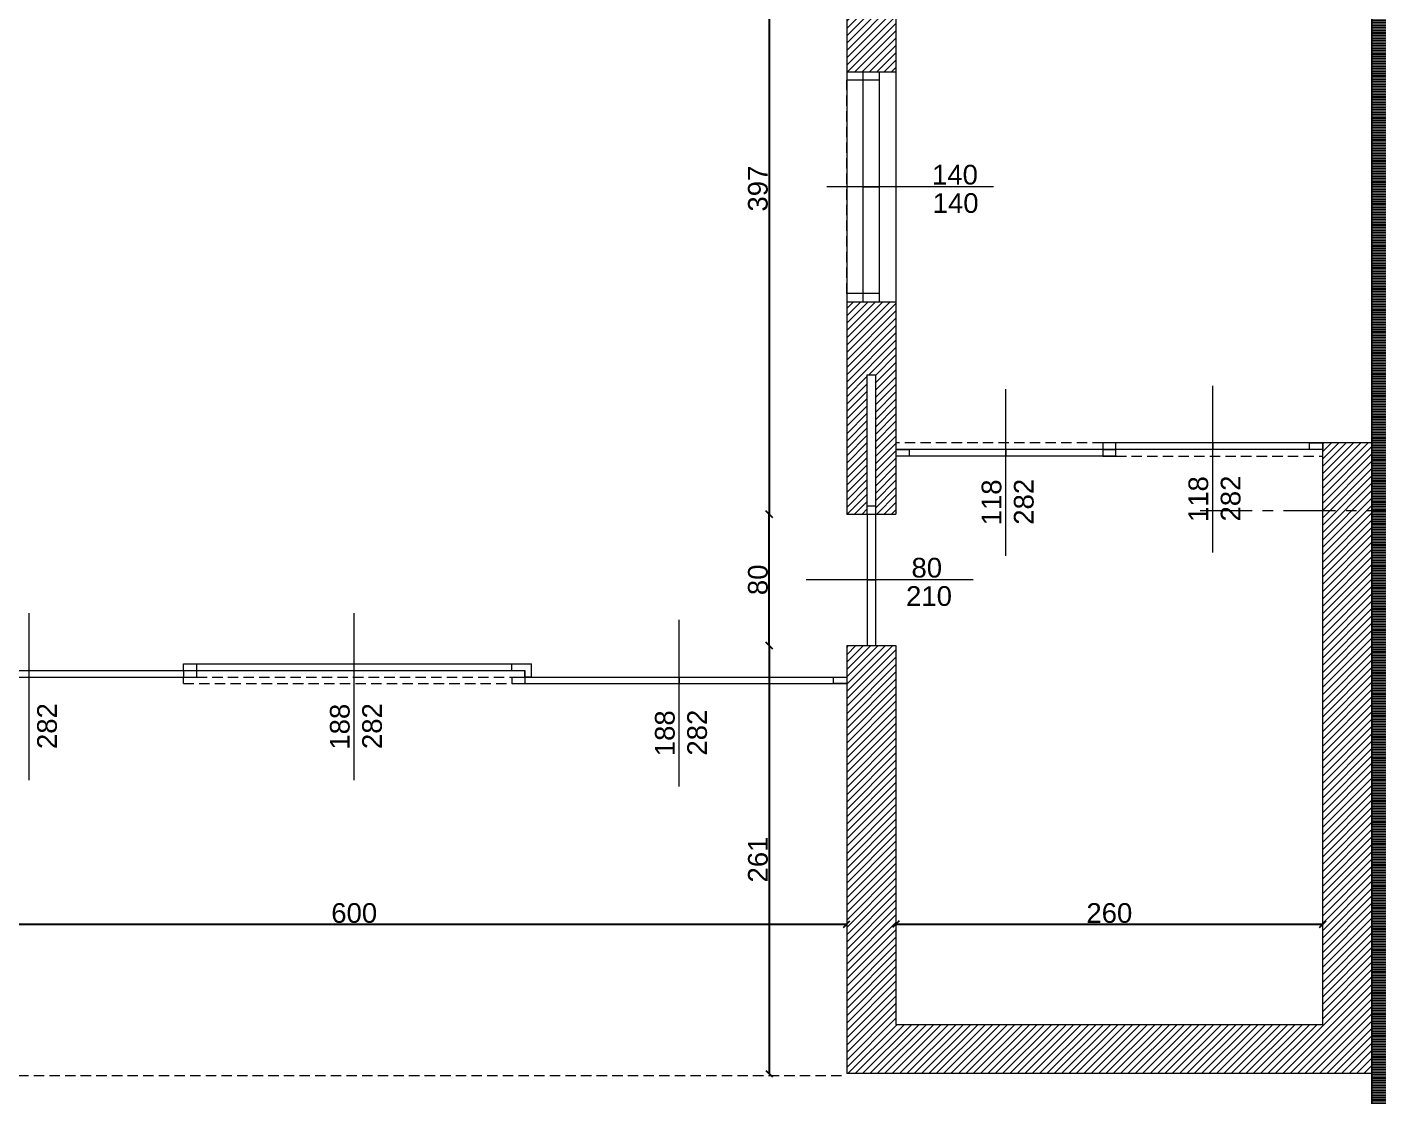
# Model space of a CAD drawing. Header units: millimetres. Extents: x 935 to 13922, y 3203 to 7816.
# Drawn here: x 1785 to 2608, y 6113 to 6764 of the extents above; entities that cross this region are included whole.
import ezdxf

# ---------------------------------------------------------------- set-up
doc = ezdxf.new("R2010")
doc.units = ezdxf.units.MM
doc.linetypes.add('CENTRO', pattern=[50.8, 31.75, -6.35, 6.35, -6.35])
doc.linetypes.add('TRATTEGGIATA2', pattern=[9.525, 6.35, -3.175])
doc.layers.get('0').update_dxf_attribs({"lineweight": 20})
doc.layers.get('Defpoints').update_dxf_attribs({"lineweight": 20})
for name, color, linetype, lineweight in [('binario finestra', 160, 'Continuous', 13), ('campiture', 253, 'Continuous', 0), ('finestre', 141, 'Continuous', 13), ('porte', 230, 'Continuous', 13), ('quote', 181, 'Continuous', 0), ('sezioni', 50, 'Continuous', 5)]:
    doc.layers.add(name, color=color, linetype=linetype, lineweight=lineweight)
doc.layers.add('VEGETAZIONE', color=7, linetype='Continuous', lineweight=5, true_color=0x387000)
doc.styles.get("Standard").update_dxf_attribs({"font": 'arial.ttf', "height": 12})
doc.dimstyles.new('Copia di ISO-25', dxfattribs={"dimtxt": 18, "dimasz": 4, "dimexe": 4, "dimexo": 300, "dimtad": 1, "dimdec": 0, "dimtxsty": 'Standard', "dimblk": 'OBLIQUE', "dimcen": 2.5, "dimse1": 1, "dimse2": 1, "dimadec": 0, "dimazin": 0, "dimtfac": 1, "dimtdec": 0, "dimtmove": 0, "dimatfit": 3, "dimfxl": 1, "dimfxlon": 1, "dimarcsym": 0})

# ---------------------------------------------------------------- blocks, each defined once
blk = doc.blocks.new('_Oblique')
at = {"color": 0, "linetype": 'ByBlock', "lineweight": -2}
blk.add_line((-0.5, -0.5), (0.5, 0.5), dxfattribs=at)
blk = doc.blocks.new('*D100')
at = {"layer": 'Defpoints', "color": 0, "lineweight": 15, "transparency": 16777216}
for p in [(2284.07, 6217.31), (1684.07, 6125.18), (2284.07, 6125.18)]:
    blk.add_point(p, dxfattribs=at)
at = {"layer": 'quote', "color": 0, "lineweight": -2, "transparency": 16777216}
blk.add_line((1684.07, 6217.31), (2284.07, 6217.31), dxfattribs=at)
at = {"layer": 'quote', "color": 0, "lineweight": -2, "transparency": 16777216, "xscale": 4, "yscale": 4, "zscale": 4, "rotation": 180}
blk.add_blockref('_Oblique', (1684.07, 6217.31), dxfattribs=at)
at = {"layer": 'quote', "color": 0, "lineweight": -2, "transparency": 16777216, "xscale": 4, "yscale": 4, "zscale": 4}
blk.add_blockref('_Oblique', (2284.07, 6217.31), dxfattribs=at)
at = {"layer": 'quote', "color": 0, "lineweight": 15, "transparency": 16777216, "insert": (1984.07, 6224.06), "char_height": 12, "attachment_point": 5}
blk.add_mtext('600', dxfattribs=at)
blk = doc.blocks.new('*D101')
at = {"layer": 'Defpoints', "color": 0, "lineweight": 15, "transparency": 16777216}
for p in [(2574.07, 6217.31), (2314.07, 6156.26), (2574.07, 6156.26)]:
    blk.add_point(p, dxfattribs=at)
at = {"layer": 'quote', "color": 0, "lineweight": -2, "transparency": 16777216}
blk.add_line((2314.07, 6217.31), (2574.07, 6217.31), dxfattribs=at)
at = {"layer": 'quote', "color": 0, "lineweight": -2, "transparency": 16777216, "xscale": 4, "yscale": 4, "zscale": 4, "rotation": 180}
blk.add_blockref('_Oblique', (2314.07, 6217.31), dxfattribs=at)
at = {"layer": 'quote', "color": 0, "lineweight": -2, "transparency": 16777216, "xscale": 4, "yscale": 4, "zscale": 4}
blk.add_blockref('_Oblique', (2574.07, 6217.31), dxfattribs=at)
at = {"layer": 'quote', "color": 0, "lineweight": 15, "transparency": 16777216, "insert": (2444.07, 6224.06), "char_height": 12, "attachment_point": 5}
blk.add_mtext('260', dxfattribs=at)
blk = doc.blocks.new('*D102')
at = {"layer": 'Defpoints', "color": 0, "lineweight": 15, "transparency": 16777216}
for p in [(2284.07, 6387.18), (2236.79, 6126.26), (2284.07, 6126.26)]:
    blk.add_point(p, dxfattribs=at)
at = {"layer": 'quote', "color": 0, "lineweight": -2, "transparency": 16777216}
blk.add_line((2236.79, 6387.18), (2236.79, 6126.26), dxfattribs=at)
at = {"layer": 'quote', "color": 0, "lineweight": -2, "transparency": 16777216, "xscale": 4, "yscale": 4, "zscale": 4}
for p, rotation in [((2236.79, 6387.18), 90), ((2236.79, 6126.26), 270)]:
    blk.add_blockref('_Oblique', p, dxfattribs=dict(at, rotation=rotation))
at = {"layer": 'quote', "color": 0, "lineweight": 15, "transparency": 16777216, "insert": (2230.04, 6256.72), "char_height": 12, "attachment_point": 5, "rotation": 90}
blk.add_mtext('261', dxfattribs=at)
blk = doc.blocks.new('*D103')
at = {"layer": 'Defpoints', "color": 0, "lineweight": 15, "transparency": 16777216}
for p in [(2236.79, 6467.18), (2284.07, 6467.18), (2284.07, 6387.18)]:
    blk.add_point(p, dxfattribs=at)
at = {"layer": 'quote', "color": 0, "lineweight": -2, "transparency": 16777216}
blk.add_line((2236.79, 6387.18), (2236.79, 6467.18), dxfattribs=at)
at = {"layer": 'quote', "color": 0, "lineweight": -2, "transparency": 16777216, "xscale": 4, "yscale": 4, "zscale": 4}
for p, rotation in [((2236.79, 6467.18), 90), ((2236.79, 6387.18), 270)]:
    blk.add_blockref('_Oblique', p, dxfattribs=dict(at, rotation=rotation))
at = {"layer": 'quote', "color": 0, "lineweight": 15, "transparency": 16777216, "insert": (2230.04, 6427.18), "char_height": 12, "attachment_point": 5, "rotation": 90}
blk.add_mtext('80', dxfattribs=at)
blk = doc.blocks.new('*D104')
at = {"layer": 'Defpoints', "color": 0, "lineweight": 15, "transparency": 16777216}
for p in [(2284.07, 6863.94), (2236.79, 6467.18), (2284.07, 6467.18)]:
    blk.add_point(p, dxfattribs=at)
at = {"layer": 'quote', "color": 0, "lineweight": -2, "transparency": 16777216}
blk.add_line((2236.79, 6863.94), (2236.79, 6467.18), dxfattribs=at)
at = {"layer": 'quote', "color": 0, "lineweight": -2, "transparency": 16777216, "xscale": 4, "yscale": 4, "zscale": 4}
for p, rotation in [((2236.79, 6863.94), 90), ((2236.79, 6467.18), 270)]:
    blk.add_blockref('_Oblique', p, dxfattribs=dict(at, rotation=rotation))
at = {"layer": 'quote', "color": 0, "lineweight": 15, "transparency": 16777216, "insert": (2230.03, 6665.56), "char_height": 12, "attachment_point": 5, "rotation": 90}
blk.add_mtext('397', dxfattribs=at)

msp = doc.modelspace()

# ---------------------------------------------------------------- hatches: boundary and pattern name
at = {"layer": 'campiture'}
h = msp.add_hatch(dxfattribs=at)
h.set_pattern_fill('_USER', color=256, pattern_type=0)
h.set_pattern_definition([(0, (0, 0), (0, 1), [])])
h.paths.add_polyline_path([(1224.07, 5771.18), (2604.07, 5771.18), (2604.07, 7313.95), (2054.07, 7313.95), (2054.07, 7343.95), (2634.07, 7343.95), (2634.07, 5741.18), (1194.07, 5741.18), (1194.07, 7343.95), (1923.65, 7343.95), (1923.65, 7313.95), (1224.07, 7313.95), (1224.07, 6125.18), (1684.07, 6125.18), (1684.07, 6125.18), (1224.07, 6125.18)])
h = msp.add_hatch(dxfattribs=at)
h.set_pattern_fill('ANSI31', color=256)
h.set_pattern_definition([(45, (-2270.9883, 2311.3952), (-2.245064, 2.245064), [])])
h.paths.add_polyline_path([(1654.07, 7006.04), (1654.07, 6836.04), (1684.07, 6836.04), (1684.07, 6863.94), (1745.81, 6863.94), (1745.81, 6893.94), (1683.93, 6893.94), (1683.93, 7036.04), (1374.07, 7036.04), (1374.07, 7006.04), (1378.07, 7006.04), (1378.07, 7006.04)])
h.paths.add_polyline_path([(1374.07, 6756.04), (1374.07, 6726.04), (1524, 6726.04), (1524.03, 6738.47), (1438.6, 6738.47), (1438.6, 6743.47), (1524.04, 6743.47), (1524.07, 6756.04)])
h.paths.add_polyline_path([(2054.07, 7073.94), (2054.07, 6893.94), (1835.81, 6893.94), (1835.81, 6863.94), (2054.07, 6863.94), (2144.02, 6863.94), (2144.02, 6893.94), (2084.54, 6893.94), (2084.54, 7043.94), (2169.9, 7043.94), (2169.9, 7073.94)])
h.paths.add_polyline_path([(2314.07, 7073.94), (2234.9, 7073.94), (2234.9, 7043.94), (2284.54, 7043.94), (2284.54, 6893.88), (2214.02, 6893.94), (2214.02, 6881.44), (2289.02, 6881.44), (2289.02, 6876.44), (2214.02, 6876.44), (2214.02, 6863.94), (2284.07, 6863.94), (2284.07, 6736.67), (2314.07, 6736.67), (2314.07, 6893.94)])
h.paths.add_polyline_path([(2314.07, 6596.67), (2284.07, 6596.67), (2284.07, 6467.18), (2296.57, 6467.18), (2296.57, 6552.18), (2301.57, 6552.18), (2301.57, 6467.18), (2314.07, 6467.18)])
h.paths.add_polyline_path([(2314.07, 6387.18), (2284.07, 6387.18), (2284.07, 6126.26), (2504.07, 6126.26), (2604.07, 6126.26), (2604.07, 6510.62), (2574.07, 6510.62), (2574.07, 6506.62), (2574.07, 6156.26), (2314.07, 6156.26)])
h.paths.add_polyline_path([(1654.07, 6185.94), (1654.07, 6155.18), (1254.07, 6155.18), (1254.07, 6509.18), (1224.07, 6509.18), (1224.07, 6125.18), (1684.07, 6125.18), (1684.07, 6185.94), (1684.07, 6387.18), (1654.07, 6387.18)])

# ---------------------------------------------------------------- linework, layer by layer
for p, q in [((2604.07, 5771.18), (2604.07, 7313.95)), ((2314.07, 6893.94), (2314.07, 6736.67)), ((2284.07, 6863.94), (2284.07, 6467.18)), ((2284.07, 6736.67), (2314.07, 6736.67)), ((2314.07, 6736.67), (2314.07, 6596.67)), ((2284.07, 6596.67), (2314.07, 6596.67)), ((2314.07, 6596.67), (2314.07, 6467.18)), ((2296.57, 6467.18), (2296.57, 6552.18)), ((2296.57, 6552.18), (2301.57, 6552.18)), ((2301.57, 6552.18), (2301.57, 6467.18)), ((2440.07, 6510.62), (2440.07, 6506.62)), ((2448.07, 6510.62), (2440.07, 6510.62)), ((2448.07, 6506.62), (2448.07, 6510.62)), ((2566.07, 6506.62), (2566.07, 6510.62)), ((2566.07, 6510.62), (2574.07, 6510.62)), ((2574.07, 6156.26), (2574.07, 6510.62)), ((2604.07, 6510.62), (2574.07, 6510.62)), ((2574.07, 6510.62), (2574.07, 6506.62)), ((2604.07, 6126.26), (2604.07, 6510.62)), ((2604.07, 6510.62), (2604.07, 6126.26)), ((2314.07, 6506.62), (2322.07, 6506.62)), ((2322.07, 6502.62), (2314.07, 6502.62)), ((2322.07, 6506.62), (2322.07, 6502.62)), ((2440.07, 6506.62), (2440.07, 6502.62)), ((2440.07, 6506.62), (2448.07, 6506.62)), ((2440.07, 6502.62), (2448.07, 6502.62)), ((2448.07, 6502.62), (2448.07, 6506.62)), ((2574.07, 6506.62), (2566.07, 6506.62)), ((2284.07, 6467.18), (2314.07, 6467.18)), ((2284.07, 6387.18), (2284.07, 6126.26)), ((2284.07, 6387.18), (2314.07, 6387.18)), ((2314.07, 6387.18), (2314.07, 6363.94)), ((2314.07, 6387.18), (2314.07, 6156.26)), ((1880.07, 6371.94), (1880.07, 6375.94)), ((1880.07, 6375.94), (1888.07, 6375.94)), ((1880.07, 6371.94), (1888.07, 6371.94)), ((1880.07, 6371.94), (1880.07, 6367.94)), ((1880.07, 6371.94), (1888.07, 6371.94)), ((1888.07, 6375.94), (1888.07, 6371.94)), ((1888.07, 6371.94), (1888.07, 6367.94)), ((2080.07, 6371.94), (2080.07, 6375.94)), ((2080.07, 6375.94), (2088.07, 6375.94)), ((2080.07, 6371.94), (2088.07, 6371.94)), ((2080.07, 6371.94), (2088.07, 6371.94)), ((2088.07, 6375.94), (2092.07, 6375.94)), ((2088.07, 6367.94), (2088.07, 6371.94)), ((2092.07, 6367.94), (2092.07, 6375.94)), ((1880.07, 6367.94), (1888.07, 6367.94)), ((2080.07, 6367.94), (2088.07, 6367.94)), ((2080.07, 6367.94), (2080.07, 6363.94)), ((2080.07, 6363.94), (2088.07, 6363.94)), ((2080.07, 6363.94), (2088.07, 6363.94)), ((2088.07, 6367.94), (2088.07, 6363.94)), ((2092.07, 6367.94), (2088.07, 6367.94)), ((2276.07, 6363.94), (2276.07, 6367.94)), ((2276.07, 6367.94), (2284.07, 6367.94)), ((2284.07, 6363.94), (2276.07, 6363.94)), ((2314.07, 6156.26), (2574.07, 6156.26))]:
    msp.add_line(p, q)
msp.add_lwpolyline([(2604.07, 6126.26), (2504.07, 6126.26), (2284.07, 6126.26)])
at = {"layer": 'binario finestra', "linetype": 'TRATTEGGIATA2'}
for p, q in [((2440.07, 6510.62), (2314.07, 6510.62)), ((2448.07, 6502.62), (2574.07, 6502.62)), ((2088.07, 6371.94), (2088.07, 6367.94)), ((1880.07, 6363.94), (1880.07, 6367.94)), ((1880.07, 6363.94), (2080.07, 6363.94)), ((1888.07, 6367.94), (2080.07, 6367.94))]:
    msp.add_line(p, q, dxfattribs=at)
at = {"layer": 'finestre'}
for p, q in [((2284.07, 6736.67), (2284.07, 6596.67)), ((2294.07, 6731.67), (2294.07, 6736.67)), ((2304.07, 6731.67), (2304.07, 6736.67)), ((2294.07, 6731.67), (2284.07, 6731.67)), ((2294.07, 6601.67), (2294.07, 6731.67)), ((2304.07, 6731.67), (2294.07, 6731.67)), ((2304.07, 6601.67), (2304.07, 6731.67)), ((2294.07, 6666.67), (2304.07, 6666.67)), ((2294.07, 6601.67), (2284.07, 6601.67)), ((2294.07, 6596.67), (2294.07, 6601.67)), ((2304.07, 6601.67), (2294.07, 6601.67)), ((2304.07, 6596.67), (2304.07, 6601.67)), ((2574.07, 6510.62), (2440.07, 6510.62)), ((2507.07, 6510.62), (2507.07, 6506.62)), ((2574.07, 6506.62), (2314.07, 6506.62)), ((2448.07, 6502.62), (2314.07, 6502.62)), ((2381.07, 6506.62), (2381.07, 6502.62)), ((1684.07, 6371.94), (2088.07, 6371.94)), ((1786.07, 6367.94), (1786.07, 6371.94)), ((1888.07, 6375.94), (2080.07, 6375.94)), ((1692.07, 6367.94), (1880.07, 6367.94)), ((2080.07, 6363.94), (2284.07, 6363.94)), ((2088.07, 6367.94), (2276.07, 6367.94)), ((2182.07, 6367.94), (2182.07, 6363.94))]:
    msp.add_line(p, q, dxfattribs=at)
at = {"layer": 'finestre', "linetype": 'TRATTEGGIATA2'}
for p, q in [((2284.07, 6601.67), (2284.07, 6731.67)), ((1684.07, 6125.18), (2284.07, 6125.18))]:
    msp.add_line(p, q, dxfattribs=at)
at = {"layer": 'porte'}
for p, q in [((2296.57, 6472.18), (2301.57, 6472.18)), ((2296.57, 6467.18), (2296.57, 6387.18)), ((2301.57, 6467.18), (2301.57, 6387.18)), ((2296.57, 6427.18), (2301.57, 6427.18))]:
    msp.add_line(p, q, dxfattribs=at)
at = {"layer": 'quote'}
for p, q in [((2373.58, 6666.67), (2271.94, 6666.67)), ((2381.07, 6441.81), (2381.07, 6543.45)), ((2507.07, 6443.81), (2507.07, 6545.45)), ((2361.08, 6427.18), (2259.44, 6427.18)), ((1786.07, 6305.13), (1786.07, 6406.77)), ((1984.07, 6305.13), (1984.07, 6406.77)), ((2182.07, 6301.13), (2182.07, 6402.77))]:
    msp.add_line(p, q, dxfattribs=at)
at = {"layer": 'sezioni', "linetype": 'CENTRO'}
msp.add_line((2499.34, 6469.4), (2643.25, 6469.4), dxfattribs=at)
at = {"layer": 'VEGETAZIONE'}
msp.add_line((2604.07, 7313.95), (2604.07, 5771.18), dxfattribs=at)

# ---------------------------------------------------------------- texts
at = {"layer": 'quote', "char_height": 12, "attachment_point": 1}
for s, insert in [('140', (2336.04, 6680.06)), ('140', (2336.44, 6662.78)), ('80', (2323.54, 6440.57)), ('210', (2320.24, 6423.29))]:
    msp.add_mtext_dynamic_manual_height_columns(s, width=16.4866, gutter_width=12.5, heights=[0], dxfattribs=dict(at, insert=insert))
at = {"layer": 'quote', "char_height": 12, "attachment_point": 1, "rotation": 90}
for s, insert in [('118', (2366.27, 6460.36)), ('282', (2385.93, 6460.73)), ('118', (2492.27, 6462.36)), ('282', (2511.93, 6462.73)), ('282', (1790.93, 6324.05)), ('188', (1969.27, 6323.68)), ('282', (1988.93, 6324.05)), ('188', (2167.27, 6319.68)), ('282', (2186.93, 6320.05))]:
    msp.add_mtext_dynamic_manual_height_columns(s, width=16.4866, gutter_width=12.5, heights=[0], dxfattribs=dict(at, insert=insert))

# ---------------------------------------------------------------- dimensions: what is measured, and where the dimension line sits
at = {"layer": 'quote', "lineweight": 15}
for base, p1, p2, picture, middle in [((2236.79, 6467.18), (2284.07, 6863.94), (2284.07, 6467.18), '*D104', (2230.03, 6665.56)), ((2236.79, 6467.18), (2284.07, 6387.18), (2284.07, 6467.18), '*D103', (2230.04, 6427.18)), ((2236.79, 6126.26), (2284.07, 6387.18), (2284.07, 6126.26), '*D102', (2230.04, 6256.72))]:
    dim = msp.add_linear_dim(base=base, p1=p1, p2=p2, angle=90, dimstyle='Copia di ISO-25', dxfattribs=at)
    dim.commit()
    dim.dimension.update_dxf_attribs({"geometry": picture, "text_midpoint": middle})
for base, p1, p2, picture, middle in [((2284.07, 6217.31), (1684.07, 6125.18), (2284.07, 6125.18), '*D100', (1984.07, 6224.06)), ((2574.07, 6217.31), (2314.07, 6156.26), (2574.07, 6156.26), '*D101', (2444.07, 6224.06))]:
    dim = msp.add_linear_dim(base=base, p1=p1, p2=p2, dimstyle='Copia di ISO-25', dxfattribs=at)
    dim.commit()
    dim.dimension.update_dxf_attribs({"geometry": picture, "text_midpoint": middle})

doc.saveas('drawing.dxf')
